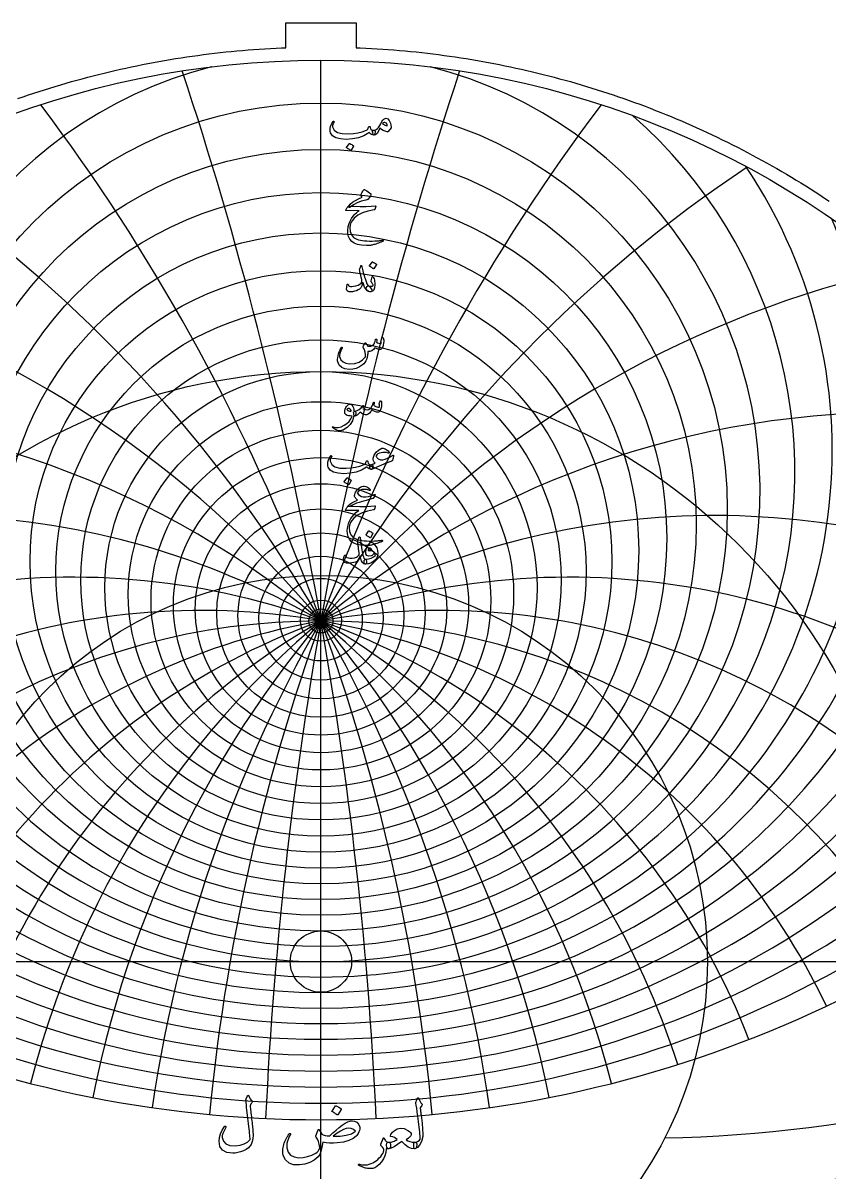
# Model space of a CAD drawing. Header units: millimetres. Extents: x -74 to 74, y -74 to 75.
# Drawn here: x -23.9 to 40.8, y -16.9 to 75.4 of the extents above; entities that cross this region are included whole.
import ezdxf

# ---------------------------------------------------------------- set-up
doc = ezdxf.new("R2010")
doc.units = ezdxf.units.MM
for name, color, linetype in [('CUT_INNER', 6, 'Continuous'), ('CUT_OUTER', 1, 'Continuous'), ('ENGRAVE', 7, 'Continuous'), ('ENGRAVE_FINE', 8, 'Continuous'), ('TEXT', 5, 'Continuous')]:
    doc.layers.add(name, color=color, linetype=linetype)

msp = doc.modelspace()

# ---------------------------------------------------------------- linework, layer by layer
at = {"layer": 'CUT_INNER'}
msp.add_circle((0, 0), 2.465, dxfattribs=at)
at = {"layer": 'CUT_OUTER'}
msp.add_lwpolyline([(-24.3388, 69.3612), (-23.9127, 69.5092), (-23.4858, 69.6546), (-23.058, 69.7974), (-22.6293, 69.9376), (-22.1997, 70.0751), (-21.7693, 70.21), (-21.3381, 70.3423), (-20.9061, 70.4719), (-20.4733, 70.5988), (-20.0397, 70.7231), (-19.6054, 70.8448), (-19.1703, 70.9637), (-18.7345, 71.08), (-18.298, 71.1936), (-17.8609, 71.3046), (-17.423, 71.4128), (-16.9845, 71.5184), (-16.5454, 71.6213), (-16.1056, 71.7214), (-15.6652, 71.8189), (-15.2242, 71.9137), (-14.7827, 72.0057), (-14.3406, 72.0951), (-13.898, 72.1817), (-13.4548, 72.2656), (-13.0111, 72.3468), (-12.567, 72.4253), (-12.1224, 72.501), (-11.6773, 72.5741), (-11.2317, 72.6443), (-10.7858, 72.7119), (-10.3394, 72.7767), (-9.8927, 72.8388), (-9.4456, 72.8981), (-8.9981, 72.9547), (-8.5503, 73.0085), (-8.1022, 73.0596), (-7.6537, 73.108), (-7.205, 73.1535), (-6.756, 73.1964), (-6.3067, 73.2364), (-5.8573, 73.2738), (-5.4075, 73.3083), (-4.9576, 73.3401), (-4.5075, 73.3692), (-4.0573, 73.3954), (-3.6068, 73.419), (-3.1563, 73.4397), (-2.8175, 73.4532), (-2.8175, 75.4395), (2.8175, 75.4395), (2.8175, 73.4532), (3.1563, 73.4397), (3.6068, 73.419), (4.0573, 73.3954), (4.5075, 73.3692), (4.9576, 73.3401), (5.4075, 73.3083), (5.8573, 73.2738), (6.3067, 73.2364), (6.756, 73.1964), (7.205, 73.1535), (7.6537, 73.108), (8.1022, 73.0596), (8.5503, 73.0085), (8.9981, 72.9547), (9.4456, 72.8981), (9.8927, 72.8388), (10.3394, 72.7767), (10.7858, 72.7119), (11.2317, 72.6443), (11.6773, 72.5741), (12.1224, 72.501), (12.567, 72.4253), (13.0111, 72.3468), (13.4548, 72.2656), (13.898, 72.1817), (14.3406, 72.0951), (14.7827, 72.0057), (15.2242, 71.9137), (15.6652, 71.8189), (16.1056, 71.7214), (16.5454, 71.6213), (16.9845, 71.5184), (17.423, 71.4128), (17.8609, 71.3046), (18.298, 71.1936), (18.7345, 71.08), (19.1703, 70.9637), (19.6054, 70.8448), (20.0397, 70.7231), (20.4733, 70.5988), (20.9061, 70.4719), (21.3381, 70.3423), (21.7693, 70.21), (22.1997, 70.0751), (22.6293, 69.9376), (23.058, 69.7974), (23.4858, 69.6546), (23.9127, 69.5092), (24.3388, 69.3612), (24.7639, 69.2106), (25.1881, 69.0573), (25.6114, 68.9014), (26.0337, 68.743), (26.455, 68.582), (26.8753, 68.4184), (27.2946, 68.2522), (27.7129, 68.0834), (28.1301, 67.9121), (28.5463, 67.7382), (28.9614, 67.5618), (29.3754, 67.3828), (29.7883, 67.2013), (30.2001, 67.0172), (30.6107, 66.8307), (31.0202, 66.6416), (31.4285, 66.45), (31.8356, 66.2559), (32.2416, 66.0593), (32.6463, 65.8602), (33.0498, 65.6587), (33.4521, 65.4547), (33.853, 65.2482), (34.2528, 65.0392), (34.6512, 64.8278), (35.0483, 64.614), (35.4441, 64.3977), (35.8386, 64.179), (36.2317, 63.9579), (36.6235, 63.7344), (37.0138, 63.5085), (37.4028, 63.2802), (37.7904, 63.0495), (38.1766, 62.8164), (38.5613, 62.581), (38.9445, 62.3432), (39.3263, 62.1031), (39.7067, 61.8606), (40.0855, 61.6158), (40.4628, 61.3687), (40.8386, 61.1193)], dxfattribs=at)
at = {"layer": 'ENGRAVE'}
for points in [[(0, -72.45), (0, 72.45)], [(-72.45, 0), (72.45, 0)]]:
    msp.add_lwpolyline(points, dxfattribs=at)
for centre, radius in [((0, 0), 72.45), ((0, 34.0245), 27.7809), ((0, 0), 47.425), ((0, 30.0662), 17.3588), ((0, 28.0173), 8.3732), ((0, 0), 31.0439), ((0, 27.3808), 0.966)]:
    msp.add_circle(centre, radius, dxfattribs=at)
for centre, radius, start, end in [((0, 41.0713), 41.0713, 146.229962, 33.770038), ((0, 54.1252), 60.3689, 191.697587, 348.302413), ((0, -27.3808), 54.7617, 30, 150), ((0, -27.3808), 54.7617, 30, 150), ((0, 82.1425), 94.85, 222.338487, 317.661513), ((25.4275, 94.8969), 109.0922, 271.151349, 295.481604)]:
    msp.add_arc(centre, radius, start, end, dxfattribs=at)
at = {"layer": 'ENGRAVE_FINE'}
for centre, radius in [((0, 36.3681), 32.6357), ((0, 35.1297), 30.1452), ((0, 33.0382), 25.5268), ((0, 32.1586), 23.3689), ((0, 31.3756), 21.2952), ((0, 30.6806), 19.2949), ((0, 29.5263), 15.4784), ((0, 29.0555), 13.6462), ((0, 28.6494), 11.8554), ((0, 28.3044), 10.0996), ((0, 27.7856), 6.6707), ((0, 27.6074), 4.9869), ((0, 27.4812), 3.317), ((0, 27.4059), 1.6562)]:
    msp.add_circle(centre, radius, dxfattribs=at)
for centre, radius, start, end in [((0, 37.7568), 35.2713, 104.436571, 75.563429), ((-310.5689, -27.3808), 315.3599, 2.685823, 18.290137), ((-310.5689, -27.3808), 315.3599, 2.685823, 18.290137), ((310.5689, -27.3808), 315.3599, 161.709863, 177.314177), ((310.5689, -27.3808), 315.3599, 161.709863, 177.314177), ((-150.4565, -27.3808), 160.1124, 5.410047, 36.950622), ((-150.4565, -27.3808), 160.1124, 5.410047, 36.950622), ((150.4565, -27.3808), 160.1124, 143.049378, 174.589953), ((150.4565, -27.3808), 160.1124, 143.049378, 174.589953), ((0, 39.3162), 38.0744, 131.172626, 48.827374), ((-94.85, -27.3808), 109.5234, 8.213211, 56.402398), ((-94.85, -27.3808), 109.5234, 8.213211, 56.402398), ((94.85, -27.3808), 109.5234, 123.597602, 171.786789), ((94.85, -27.3808), 109.5234, 123.597602, 171.786789), ((0, 43.0521), 44.2939, 157.921197, 22.078803), ((-65.2624, -27.3808), 85.194, 11.140372, 77.171494), ((-65.2624, -27.3808), 85.194, 11.140372, 77.171494), ((65.2624, -27.3808), 85.194, 102.828506, 168.859628), ((65.2624, -27.3808), 85.194, 102.828506, 168.859628), ((0, 45.2957), 47.7811, 167.806282, 12.193718), ((0, 47.8481), 51.5805, 176.527025, 3.472975), ((0, 50.7669), 55.7514, 184.422486, 355.577514), ((-45.9505, -27.3808), 71.4863, 14.244026, 99.935714), ((-45.9505, -27.3808), 71.4863, 14.244026, 99.935714), ((45.9505, -27.3808), 71.4863, 80.064286, 165.755974), ((45.9505, -27.3808), 71.4863, 80.064286, 165.755974), ((0, 58.0175), 65.5289, 198.487195, 341.512805), ((-31.6167, -27.3808), 63.2333, 17.587954, 125.482575), ((-31.6167, -27.3808), 63.2333, 17.587954, 125.482575), ((31.6167, -27.3808), 63.2333, 54.517425, 162.412046), ((31.6167, -27.3808), 63.2333, 54.517425, 162.412046), ((0, 62.5672), 71.3569, 204.885451, 335.114549), ((-19.9316, -27.3808), 58.2762, 21.252599, 138.119191), ((-19.9316, -27.3808), 58.2762, 21.252599, 138.119191), ((19.9316, -27.3808), 58.2762, 41.880809, 158.747401), ((19.9316, -27.3808), 58.2762, 41.880809, 158.747401), ((0, 67.9393), 78.0198, 210.960954, 329.039046), ((-9.656, -27.3808), 55.6065, 25.342886, 144.580376), ((-9.656, -27.3808), 55.6065, 25.342886, 144.580376), ((9.656, -27.3808), 55.6065, 35.419624, 154.657114), ((9.656, -27.3808), 55.6065, 35.419624, 154.657114), ((0, 74.3592), 85.7449, 216.765345, 323.234655), ((0, 215.0519), 236.1669, 252.309853, 287.690147)]:
    msp.add_arc(centre, radius, start, end, dxfattribs=at)
at = {"layer": 'TEXT'}
for points in [[(0.9769, 67.5144), (0.9922, 67.531), (1.008, 67.5379), (1.0243, 67.5353), (1.0412, 67.5229), (1.054, 67.5069), (1.0583, 67.4887), (1.054, 67.4683), (1.0412, 67.4458), (0.9758, 67.3446), (0.9341, 67.2509), (0.9158, 67.1646), (0.9212, 67.0859), (1.0554, 66.8272), (1.3165, 66.6467), (1.7045, 66.5444), (2.2195, 66.5203), (2.6016, 66.5484), (2.9682, 66.6071), (3.3193, 66.6963), (3.6548, 66.816), (3.714, 66.8511), (3.763, 66.9049), (3.8018, 66.9775), (3.8305, 67.0688), (3.8401, 67.0947), (3.8562, 67.1127), (3.8787, 67.1226), (3.9076, 67.1245), (3.9282, 67.1156), (3.943, 67.0977), (3.9518, 67.0706), (3.9548, 67.0345), (3.9748, 66.945), (4.0308, 66.8781), (4.1227, 66.8336), (4.2504, 66.8117), (4.2965, 66.8015), (4.3275, 66.7753), (4.3436, 66.733), (4.3447, 66.6746), (4.3291, 66.5659), (4.3082, 66.4882), (4.282, 66.4416), (4.2504, 66.4261), (4.1564, 66.4384), (4.0672, 66.4753), (3.9829, 66.5369), (3.9033, 66.6232), (3.8966, 66.6266), (3.8851, 66.6242), (3.8688, 66.6159), (3.8476, 66.6017), (3.4481, 66.3768), (3.0121, 66.2161), (2.5397, 66.1197), (2.0309, 66.0876), (1.5607, 66.1197), (1.1954, 66.2161), (0.9351, 66.3768), (0.7798, 66.6017), (0.7445, 66.7273), (0.7327, 66.8556), (0.7445, 66.9866), (0.7798, 67.1202), (0.8275, 67.2444), (0.8762, 67.3516), (0.926, 67.4415), (0.9769, 67.5144)], [(5.2444, 67.7886), (5.3786, 67.7409), (5.4897, 67.6065), (5.5778, 67.3853), (5.6429, 67.0773), (5.6453, 67.0551), (5.644, 67.0356), (5.6389, 67.0187), (5.6301, 67.0045), (5.3944, 66.7089), (5.3781, 66.6909), (5.3591, 66.6799), (5.3374, 66.6759), (5.313, 66.6789), (5.1529, 66.7335), (5.0024, 66.8031), (4.8615, 66.8877), (4.7303, 66.9874), (4.6245, 66.7418), (4.5086, 66.5664), (4.3824, 66.4611), (4.2461, 66.4261), (4.2309, 66.4317), (4.2151, 66.4486), (4.1987, 66.4767), (4.1818, 66.516), (4.1559, 66.6135), (4.1465, 66.6917), (4.1537, 66.7506), (4.1776, 66.7903), (4.1915, 66.7996), (4.2076, 66.8063), (4.2258, 66.8103), (4.2461, 66.8117), (4.3436, 66.8283), (4.4389, 66.8738), (4.5321, 66.9483), (4.6232, 67.0516), (4.6631, 67.1116), (4.7228, 67.2102), (4.8023, 67.3473), (4.9017, 67.5229), (4.9793, 67.6392), (5.0623, 67.7222), (5.1507, 67.772), (5.2444, 67.7886)], [(4.9359, 67.3687), (5.0163, 67.3017), (5.1073, 67.2466), (5.2091, 67.2032), (5.3216, 67.1716), (5.3154, 67.256), (5.2926, 67.3248), (5.2533, 67.3781), (5.1973, 67.4158), (5.1328, 67.4354), (5.0677, 67.434), (5.0021, 67.4118), (4.9359, 67.3687)], [(2.2752, 65.7362), (2.2805, 65.7416), (2.288, 65.7448), (2.2977, 65.7459), (2.3094, 65.7448), (2.3927, 65.7111), (2.4712, 65.6698), (2.5448, 65.6211), (2.6137, 65.5648), (2.6203, 65.5563), (2.6233, 65.5477), (2.6225, 65.5391), (2.6179, 65.5306), (2.4166, 65.2049), (2.4091, 65.1972), (2.3994, 65.1953), (2.3876, 65.1993), (2.3737, 65.2092), (2.3617, 65.2178), (2.3426, 65.2306), (2.3167, 65.2478), (2.2837, 65.2692), (2.2433, 65.2949), (2.1948, 65.3249), (2.1383, 65.3592), (2.0738, 65.3977), (2.0652, 65.4042), (2.0609, 65.4106), (2.0609, 65.417), (2.0652, 65.4235)], [(3.6163, 61.2115), (3.2419, 61.1138), (2.9114, 60.9876), (2.6249, 60.8331), (2.3823, 60.6502), (2.3451, 60.6221), (2.3105, 60.6063), (2.2786, 60.6028), (2.2495, 60.6116), (2.2154, 60.6521), (2.2205, 60.7091), (2.2647, 60.7828), (2.348, 60.873), (2.5448, 61.0364), (2.7711, 61.1837), (3.0269, 61.3149), (3.3121, 61.43), (3.2306, 61.55), (3.2154, 61.58), (3.2082, 61.61), (3.209, 61.64), (3.2178, 61.67), (3.2754, 61.7843), (3.3281, 61.8788), (3.3761, 61.9536), (3.4192, 62.0085), (3.4468, 62.0344), (3.4738, 62.0481), (3.5003, 62.0494), (3.5263, 62.0384), (3.6771, 61.9533), (3.8037, 61.8735), (3.9063, 61.799), (3.9848, 61.7299), (4, 61.7077), (4.0072, 61.6796), (4.0064, 61.6456), (3.9976, 61.6057), (3.97, 61.5433), (3.9258, 61.4675), (3.865, 61.3783), (3.7877, 61.2758), (3.7673, 61.2605), (3.732, 61.2447), (3.6816, 61.2284), (3.6163, 61.2115)], [(2.6051, 60.7145), (3.1549, 60.6952), (3.6302, 60.6931), (4.0311, 60.7081), (4.3575, 60.7402), (4.3676, 60.7414), (4.3763, 60.7407), (4.3836, 60.7382), (4.3897, 60.7338), (4.3941, 60.7277), (4.3966, 60.7204), (4.3973, 60.7117), (4.3961, 60.7016), (4.3876, 60.6625), (4.3795, 60.6266), (4.3716, 60.594), (4.3639, 60.5645), (4.3566, 60.5383), (4.3495, 60.5152), (4.3427, 60.4954), (4.3361, 60.4788), (4.3222, 60.4523), (4.3061, 60.4328), (4.2879, 60.4202), (4.2675, 60.4146), (3.7727, 60.3248), (3.342, 60.1843), (2.9757, 59.9928), (2.6736, 59.7504), (2.521, 59.5761), (2.4101, 59.3916), (2.341, 59.1969), (2.3137, 58.992), (2.34, 58.6704), (2.4444, 58.4083), (2.627, 58.2055), (2.8879, 58.0623), (3.0231, 58.0189), (3.1717, 57.983), (3.3337, 57.9546), (3.5092, 57.9337), (3.6977, 57.9201), (3.8991, 57.9134), (4.1133, 57.9136), (4.3404, 57.9209), (4.4211, 57.9254), (4.5005, 57.9305), (4.5786, 57.9361), (4.6553, 57.9423), (4.7301, 57.949), (4.8026, 57.9562), (4.8726, 57.964), (4.9402, 57.9723), (4.9609, 57.9734), (4.9756, 57.968), (4.9844, 57.9562), (4.9874, 57.938), (4.9858, 57.9169), (4.9809, 57.9005), (4.9729, 57.889), (4.9617, 57.8823), (4.8406, 57.8312), (4.726, 57.7848), (4.6178, 57.7433), (4.516, 57.7066), (4.421, 57.6745), (4.3329, 57.6467), (4.2517, 57.6231), (4.1776, 57.6038), (4.1078, 57.5896), (4.0399, 57.577), (3.9739, 57.566), (3.9098, 57.5567), (3.8472, 57.5494), (3.786, 57.5449), (3.7262, 57.543), (3.6677, 57.5438), (3.2681, 57.5749), (2.935, 57.6424), (2.6683, 57.7463), (2.468, 57.8866), (2.321, 58.062), (2.2184, 58.2669), (2.1603, 58.5012), (2.1466, 58.765), (2.1887, 59.0922), (2.2891, 59.4098), (2.4479, 59.7178), (2.6651, 60.0161), (2.75, 60.1063), (2.8461, 60.1928), (2.9535, 60.2756), (3.0721, 60.3546), (2.0352, 60.3631), (2.0103, 60.3738), (1.9999, 60.3931), (2.0039, 60.421), (2.0224, 60.4574), (2.0572, 60.5104), (2.0888, 60.5581), (2.1172, 60.6004), (2.1423, 60.6374), (2.1643, 60.6687), (2.183, 60.6941), (2.1986, 60.7137), (2.2109, 60.7273), (2.2387, 60.7297), (2.3137, 60.7284), (2.4358, 60.7233), (2.6051, 60.7145)], [(3.2842, 55.8529), (3.3088, 55.7405), (3.3356, 55.6263), (3.3645, 55.5102), (3.3956, 55.3923), (3.4288, 55.2719), (3.4642, 55.1486), (3.5017, 55.0223), (3.5413, 54.8931), (3.6214, 54.6607), (3.6945, 54.4861), (3.7606, 54.3693), (3.8198, 54.3104), (3.8715, 54.2753), (3.9237, 54.2258), (3.9764, 54.1618), (4.0297, 54.0833), (4.0801, 53.9861), (4.094, 53.913), (4.0715, 53.864), (4.0126, 53.8391), (3.8222, 53.8584), (3.6538, 53.9848), (3.5073, 54.2183), (3.3828, 54.5589), (3.3801, 54.5645), (3.3763, 54.5686), (3.3715, 54.571), (3.3656, 54.5718), (3.3613, 54.571), (3.357, 54.5686), (3.3528, 54.5645), (3.3485, 54.5589), (3.3364, 54.5038), (3.3217, 54.4454), (3.3043, 54.3838), (3.2842, 54.319), (3.2622, 54.2576), (3.2392, 54.2065), (3.2151, 54.1655), (3.1899, 54.1347), (3.0994, 54.0557), (2.9864, 53.9858), (2.8509, 53.9251), (2.6929, 53.8734), (2.5322, 53.8351), (2.393, 53.8187), (2.2752, 53.8244), (2.1788, 53.8519), (2.0963, 53.921), (2.0588, 54.0426), (2.0663, 54.2167), (2.1188, 54.4432), (2.1239, 54.4507), (2.1306, 54.4561), (2.1389, 54.4593), (2.1488, 54.4604), (2.1605, 54.459), (2.1702, 54.455), (2.1777, 54.4483), (2.183, 54.4389), (2.2034, 54.3915), (2.2259, 54.3522), (2.2505, 54.3208), (2.2773, 54.2976), (2.3609, 54.2665), (2.4744, 54.259), (2.6179, 54.2751), (2.7915, 54.3147), (2.9765, 54.3741), (3.1203, 54.4411), (3.2229, 54.5155), (3.2842, 54.5975), (3.2944, 54.6805), (3.2778, 54.8224), (3.2344, 55.0233), (3.1642, 55.283), (3.1305, 55.4199), (3.1107, 55.5305), (3.1048, 55.6148), (3.1128, 55.6729), (3.1942, 55.9043), (3.2031, 55.9287), (3.2124, 55.9461), (3.2223, 55.9565), (3.2328, 55.96), (3.2456, 55.9533), (3.2585, 55.9332), (3.2714, 55.8998), (3.2842, 55.8529)], [(4.1111, 56.2214), (4.1165, 56.2267), (4.124, 56.2299), (4.1336, 56.231), (4.1454, 56.2299), (4.2287, 56.1962), (4.3072, 56.155), (4.3808, 56.1062), (4.4496, 56.05), (4.4563, 56.0414), (4.4593, 56.0328), (4.4585, 56.0243), (4.4539, 56.0157), (4.2525, 55.6901), (4.245, 55.6823), (4.2354, 55.6804), (4.2236, 55.6844), (4.2097, 55.6944), (4.1976, 55.7029), (4.1786, 55.7158), (4.1527, 55.7329), (4.1197, 55.7543), (4.0793, 55.78), (4.0308, 55.81), (3.9743, 55.8443), (3.9098, 55.8829), (3.9012, 55.8893), (3.8969, 55.8957), (3.8969, 55.9022), (3.9012, 55.9086)], [(4.1497, 54.4689), (4.1245, 54.511), (4.1004, 54.5471), (4.0774, 54.5774), (4.0554, 54.6018), (4.0396, 54.6227), (4.0308, 54.6468), (4.0289, 54.6741), (4.034, 54.7046), (4.124, 55.0302), (4.1366, 55.0586), (4.1529, 55.0667), (4.173, 55.0543), (4.1968, 55.0217), (4.2327, 54.9523), (4.2633, 54.8685), (4.2884, 54.7702), (4.3082, 54.6575), (4.3198, 54.5493), (4.3243, 54.4432), (4.3219, 54.3393), (4.3125, 54.2376), (4.2973, 54.1489), (4.2772, 54.0715), (4.2523, 54.0054), (4.2225, 53.9505), (4.1859, 53.9098), (4.1358, 53.8777), (4.0723, 53.8541), (3.9955, 53.8391), (3.9167, 53.8361), (3.8434, 53.8487), (3.7753, 53.8768), (3.7127, 53.9205), (3.6642, 53.9759), (3.6388, 54.0394), (3.6364, 54.1109), (3.657, 54.1904), (3.6899, 54.2555), (3.7287, 54.2965), (3.7735, 54.3134), (3.8241, 54.3061), (3.9408, 54.278), (4.0426, 54.2751), (4.1294, 54.2973), (4.2011, 54.3447), (4.2027, 54.3573), (4.1947, 54.3822), (4.177, 54.4194), (4.1497, 54.4689)], [(4.8888, 50.1315), (4.8963, 50.1502), (4.906, 50.1636), (4.9177, 50.1717), (4.9317, 50.1743), (4.9496, 50.1722), (4.9649, 50.1658), (4.9775, 50.1551), (4.9874, 50.1401), (5.0117, 50.0865), (5.0291, 50.0201), (5.0396, 49.9408), (5.0431, 49.8487), (5.0337, 49.6982), (5.0056, 49.5552), (4.9587, 49.4197), (4.8931, 49.2917), (4.8706, 49.2609), (4.846, 49.2371), (4.8192, 49.2202), (4.7903, 49.2103), (4.6856, 49.2036), (4.5728, 49.2221), (4.452, 49.2657), (4.3232, 49.3345), (4.2148, 49.1859), (4.0865, 49.0871), (3.9384, 49.0381), (3.7705, 49.0389), (3.765, 48.9485), (3.7571, 48.8616), (3.7468, 48.7782), (3.7341, 48.6983), (3.719, 48.6213), (3.7014, 48.5467), (3.6815, 48.4745), (3.6591, 48.4048), (3.6072, 48.2789), (3.537, 48.1627), (3.4486, 48.0561), (3.342, 47.9592), (3.0927, 47.7931), (2.829, 47.6764), (2.5507, 47.6089), (2.258, 47.5907), (1.9284, 47.6354), (1.6678, 47.7524), (1.4763, 47.9418), (1.354, 48.2034), (1.3374, 48.2976), (1.3347, 48.4091), (1.3459, 48.5376), (1.3711, 48.6833), (1.4115, 48.8429), (1.4686, 49.0089), (1.5422, 49.1814), (1.6325, 49.3602), (1.6397, 49.3715), (1.6485, 49.3795), (1.659, 49.3843), (1.671, 49.386), (1.6831, 49.3849), (1.6935, 49.3817), (1.7024, 49.3763), (1.7096, 49.3688), (1.7144, 49.3578), (1.716, 49.3463), (1.7144, 49.3343), (1.7096, 49.3217), (1.595, 49.0836), (1.5211, 48.8879), (1.4879, 48.7344), (1.4954, 48.6233), (1.6035, 48.3783), (1.7739, 48.2002), (2.0063, 48.089), (2.3009, 48.0449), (2.7127, 48.0711), (3.0614, 48.1755), (3.3469, 48.3582), (3.5691, 48.619), (3.5683, 48.7909), (3.5402, 48.9725), (3.4848, 49.1637), (3.402, 49.3645), (3.3916, 49.3849), (3.386, 49.4031), (3.3852, 49.4192), (3.3892, 49.4331), (3.4122, 49.4809), (3.4342, 49.5257), (3.4551, 49.5677), (3.4749, 49.6066), (3.4936, 49.6421), (3.5113, 49.6736), (3.5279, 49.701), (3.5434, 49.7244), (3.5523, 49.7344), (3.5616, 49.7384), (3.5715, 49.7365), (3.582, 49.7287), (3.5873, 49.7228), (3.5948, 49.7137), (3.6045, 49.7014), (3.6163, 49.6859), (3.6297, 49.6671), (3.6441, 49.6452), (3.6597, 49.62), (3.6763, 49.5916), (3.71, 49.537), (3.7384, 49.4974), (3.7614, 49.4727), (3.7791, 49.4631), (3.8905, 49.4537), (4.0019, 49.4727), (4.1133, 49.5201), (4.2247, 49.5959), (4.2651, 49.6463), (4.305, 49.7287), (4.3444, 49.8433), (4.3832, 49.9901), (4.387, 50.004), (4.3939, 50.0158), (4.4041, 50.0254), (4.4175, 50.0329), (4.4301, 50.0378), (4.4421, 50.0394), (4.4537, 50.0378), (4.4646, 50.0329), (4.481, 50.0062), (4.4871, 49.9558), (4.4831, 49.8819), (4.4689, 49.7844), (4.5554, 49.7314), (4.6478, 49.6966), (4.7461, 49.68), (4.8503, 49.6816), (4.8489, 49.7129), (4.8449, 49.7384), (4.8382, 49.7579), (4.8288, 49.7716), (4.8181, 49.7844), (4.8117, 49.7973), (4.8096, 49.8101), (4.8117, 49.823)], [(2.6244, 43.8057), (2.5239, 43.453), (2.3555, 43.1576), (2.119, 42.9196), (1.8146, 42.7388), (1.772, 42.7205), (1.7299, 42.704), (1.6884, 42.6894), (1.6475, 42.6767), (1.6073, 42.6661), (1.5682, 42.6579), (1.5302, 42.6522), (1.4932, 42.6488), (1.4011, 42.6619), (1.279, 42.7099), (1.1269, 42.7926), (0.9448, 42.9102), (0.9252, 42.9271), (0.9137, 42.9434), (0.9102, 42.9592), (0.9148, 42.9745), (0.925, 42.9862), (0.9383, 42.9916), (0.9549, 42.9905), (0.9748, 42.983), (1.1641, 42.9217), (1.3765, 42.922), (1.6118, 42.9838), (1.8703, 43.1073), (2.0813, 43.2505), (2.2559, 43.419), (2.3941, 43.6126), (2.4958, 43.8314), (2.495, 43.8392), (2.4926, 43.8453), (2.4886, 43.8499), (2.483, 43.8528), (2.3354, 43.8614), (2.2098, 43.8785), (2.1062, 43.9042), (2.0245, 43.9385), (1.9613, 43.9915), (1.9217, 44.0649), (1.9056, 44.1586), (1.9131, 44.2727), (1.9155, 44.2878), (1.9185, 44.3032), (1.9219, 44.3189), (1.926, 44.3348), (1.9305, 44.3513), (1.9356, 44.3686), (1.9412, 44.3867), (1.9474, 44.4055), (1.9977, 44.5279), (2.0588, 44.6294), (2.1306, 44.71), (2.213, 44.7697), (2.2974, 44.8024), (2.3748, 44.8019), (2.4452, 44.7681), (2.5087, 44.7012), (2.5641, 44.608), (2.6062, 44.4998), (2.6348, 44.3766), (2.6501, 44.2384), (2.6585, 44.2386), (2.6667, 44.239), (2.6746, 44.2396), (2.6822, 44.2406), (2.6898, 44.2415), (2.6977, 44.2422), (2.7059, 44.2426), (2.7143, 44.2427), (2.7433, 44.2366), (2.7658, 44.2181), (2.7818, 44.1873), (2.7915, 44.1442), (2.7955, 44.0968), (2.7947, 44.0488), (2.7891, 44.0004), (2.7786, 43.9514), (2.765, 43.9082), (2.7497, 43.8775), (2.7328, 43.859), (2.7143, 43.8528), (2.6329, 43.8528), (2.6324, 43.845), (2.6308, 43.8346), (2.6281, 43.8215), (2.6244, 43.8057)], [(2.4187, 44.2856), (2.3737, 44.364), (2.3244, 44.4195), (2.2709, 44.4519), (2.213, 44.4612), (2.1785, 44.4521), (2.1477, 44.4377), (2.1206, 44.4179), (2.0973, 44.3927), (2.0899, 44.3793), (2.0888, 44.3648), (2.0941, 44.3493), (2.1059, 44.3327), (2.1501, 44.2939), (2.2141, 44.2674), (2.2979, 44.2532), (2.4016, 44.2513), (2.4123, 44.2534), (2.4187, 44.2599), (2.4208, 44.2706), (2.4187, 44.2856)], [(4.7881, 45.0739), (4.7975, 45.0804), (4.8085, 45.0782), (4.8211, 45.0675), (4.8353, 45.0482), (4.8505, 45.0156), (4.862, 44.969), (4.8698, 44.9085), (4.8738, 44.834), (4.8752, 44.7494), (4.8706, 44.6669), (4.8602, 44.5866), (4.8438, 44.5084), (4.7962, 44.3563), (4.7431, 44.247), (4.6848, 44.1806), (4.621, 44.157), (4.4703, 44.1659), (4.3307, 44.2052), (4.2025, 44.2751), (4.0854, 44.3755), (4.0051, 44.2173), (3.9098, 44.0938), (3.7994, 44.0052), (3.6741, 43.9514), (3.5426, 43.9396), (3.4095, 43.9728), (3.2748, 44.051), (3.1385, 44.1742), (3.0282, 44.0336), (2.92, 43.9332), (2.814, 43.8729), (2.7101, 43.8528), (2.6892, 43.8646), (2.6694, 43.8999), (2.6506, 43.9589), (2.6329, 44.0413), (2.6265, 44.1227), (2.6372, 44.1827), (2.6651, 44.2213), (2.7101, 44.2384), (2.9077, 44.2832), (3.0807, 44.3702), (3.229, 44.4995), (3.3528, 44.6712), (3.3595, 44.6806), (3.3667, 44.6873), (3.3745, 44.6913), (3.3828, 44.6926), (3.3929, 44.6915), (3.402, 44.6883), (3.4101, 44.683), (3.417, 44.6755), (3.421, 44.6524), (3.4117, 44.6133), (3.3889, 44.5582), (3.3528, 44.4869), (3.4002, 44.432), (3.4738, 44.3916), (3.5737, 44.3656), (3.6998, 44.3541), (3.857, 44.3871), (3.9944, 44.4944), (4.112, 44.6763), (4.2097, 44.9326), (4.2145, 44.9457), (4.2204, 44.955), (4.2274, 44.9607), (4.2354, 44.9625), (4.2475, 44.9615), (4.2579, 44.9583), (4.2667, 44.9529), (4.274, 44.9454), (4.2793, 44.9347), (4.2825, 44.924), (4.2836, 44.9133), (4.2825, 44.9026), (4.2397, 44.7226), (4.2898, 44.6782), (4.35, 44.6391), (4.4204, 44.6053), (4.5011, 44.5769), (4.5795, 44.5584), (4.6392, 44.5544), (4.6802, 44.5649), (4.7024, 44.5898), (4.7097, 44.6278), (4.7056, 44.6819), (4.6904, 44.7521), (4.6639, 44.8383), (4.6684, 44.8627), (4.6907, 44.9101), (4.7306, 44.9805), (4.7881, 45.0739)], [(0.7884, 40.6435), (0.8036, 40.6601), (0.8194, 40.667), (0.8358, 40.6644), (0.8527, 40.652), (0.8655, 40.636), (0.8698, 40.6178), (0.8655, 40.5974), (0.8527, 40.5749), (0.7873, 40.4737), (0.7455, 40.38), (0.7273, 40.2937), (0.7327, 40.215), (0.8668, 39.9563), (1.1279, 39.7758), (1.516, 39.6735), (2.0309, 39.6494), (2.4131, 39.6775), (2.7797, 39.7362), (3.1308, 39.8254), (3.4663, 39.9451), (3.5255, 39.9801), (3.5745, 40.034), (3.6133, 40.1065), (3.642, 40.1979), (3.6516, 40.2238), (3.6677, 40.2418), (3.6902, 40.2517), (3.7191, 40.2536), (3.7397, 40.2447), (3.7544, 40.2268), (3.7633, 40.1997), (3.7662, 40.1636), (3.7863, 40.0741), (3.8423, 40.0072), (3.9341, 39.9627), (4.0619, 39.9408), (4.1079, 39.9306), (4.139, 39.9044), (4.1551, 39.862), (4.1561, 39.8037), (4.1406, 39.6949), (4.1197, 39.6173), (4.0935, 39.5707), (4.0619, 39.5552), (3.9679, 39.5675), (3.8787, 39.6044), (3.7943, 39.666), (3.7148, 39.7523), (3.7081, 39.7557), (3.6966, 39.7533), (3.6803, 39.745), (3.6591, 39.7308), (3.2596, 39.5059), (2.8236, 39.3452), (2.3512, 39.2488), (1.8424, 39.2167), (1.3722, 39.2488), (1.0069, 39.3452), (0.7466, 39.5059), (0.5913, 39.7308), (0.5559, 39.8564), (0.5442, 39.9847), (0.5559, 40.1156), (0.5913, 40.2493), (0.639, 40.3735), (0.6877, 40.4807), (0.7375, 40.5706), (0.7884, 40.6435)], [(5.8314, 40.6306), (5.7458, 40.2878), (5.7361, 40.2712), (5.72, 40.2557), (5.6975, 40.2412), (5.6686, 40.2279), (5.6045, 40.2052), (5.5363, 40.1802), (5.4642, 40.1527), (5.388, 40.1229), (5.3078, 40.0909), (5.2236, 40.057), (5.1353, 40.0213), (5.0431, 39.9836), (4.0576, 39.5552), (4.0126, 39.5651), (3.9762, 39.5948), (3.9483, 39.6443), (3.929, 39.7137), (3.9258, 39.7873), (3.9462, 39.8497), (3.9901, 39.9009), (4.0576, 39.9408), (4.066, 39.9447), (4.0828, 39.952), (4.1078, 39.9629), (4.1411, 39.9772), (4.1825, 39.9947), (4.2317, 40.0152), (4.2886, 40.0387), (4.3532, 40.065), (4.2699, 40.1505), (4.2172, 40.2439), (4.195, 40.3454), (4.2033, 40.4549), (4.2857, 40.7155), (4.4261, 40.9359), (4.6242, 41.1161), (4.8802, 41.2562), (4.9362, 41.2693), (5.0013, 41.2658), (5.0755, 41.2457), (5.1588, 41.209), (5.2452, 41.159), (5.3248, 41.103), (5.3974, 41.0411), (5.463, 40.9734), (5.4814, 40.9485), (5.4897, 40.9252), (5.4879, 40.9035), (5.4758, 40.8834), (5.4576, 40.8679), (5.4373, 40.8598), (5.4148, 40.8593), (5.3901, 40.8663), (5.2619, 40.9067), (5.1255, 40.9252), (4.9812, 40.9217), (4.8288, 40.8963), (4.6909, 40.855), (4.5814, 40.7999), (4.5003, 40.7308), (4.4475, 40.6478), (4.4421, 40.6108), (4.4561, 40.5685), (4.4893, 40.5208), (4.5418, 40.4678), (4.6017, 40.4196), (4.6617, 40.3821), (4.7217, 40.3553), (4.7817, 40.3393), (4.9614, 40.3347), (5.1534, 40.3725), (5.3577, 40.4525), (5.5744, 40.5749), (5.5977, 40.5896), (5.6204, 40.6038), (5.6427, 40.6175), (5.6643, 40.6306), (5.6852, 40.6429), (5.705, 40.6542), (5.7238, 40.6644), (5.7415, 40.6735), (5.7905, 40.6965), (5.8218, 40.697), (5.8355, 40.6751), (5.8314, 40.6306)], [(2.0866, 38.8653), (2.092, 38.8707), (2.0995, 38.8739), (2.1091, 38.875), (2.1209, 38.8739), (2.2042, 38.8402), (2.2827, 38.7989), (2.3563, 38.7502), (2.4251, 38.6939), (2.4318, 38.6854), (2.4348, 38.6768), (2.434, 38.6682), (2.4294, 38.6597), (2.228, 38.334), (2.2205, 38.3263), (2.2109, 38.3244), (2.1991, 38.3284), (2.1852, 38.3383), (2.1731, 38.3469), (2.1541, 38.3597), (2.1281, 38.3769), (2.0952, 38.3983), (2.0548, 38.424), (2.0063, 38.454), (1.9498, 38.4883), (1.8853, 38.5268), (1.8767, 38.5333), (1.8724, 38.5397), (1.8724, 38.5461), (1.8767, 38.5525)], [(4.3468, 37.5441), (4.3503, 37.5138), (4.3307, 37.4573), (4.2882, 37.3746), (4.2225, 37.2656), (4.2086, 37.2479), (4.1926, 37.2335), (4.1743, 37.2222), (4.154, 37.2142), (3.8798, 37.1387), (3.6355, 37.0706), (3.4213, 37.0101), (3.2371, 36.9571), (3.0828, 36.9118), (2.9586, 36.8746), (2.8643, 36.8454), (2.8, 36.8243), (2.2816, 36.5929), (2.2452, 36.5902), (2.2173, 36.595), (2.198, 36.6074), (2.1873, 36.6272), (2.1871, 36.6344), (2.1905, 36.6433), (2.1978, 36.6537), (2.2088, 36.6657), (2.3143, 36.7648), (2.4723, 36.8693), (2.6827, 36.9791), (2.9457, 37.0942), (2.8742, 37.1553), (2.814, 37.2142), (2.765, 37.271), (2.7272, 37.3256), (2.7039, 37.3853), (2.6983, 37.4573), (2.7103, 37.5417), (2.7401, 37.6384), (2.7883, 37.7391), (2.8557, 37.8397), (2.9425, 37.9404), (3.0485, 38.0411), (3.164, 38.1282), (3.2746, 38.1879), (3.3803, 38.2203), (3.4813, 38.2254), (3.6181, 38.1978), (3.7416, 38.1407), (3.8517, 38.0542), (3.9483, 37.9383), (3.9569, 37.9238), (3.9612, 37.9104), (3.9612, 37.8981), (3.9569, 37.8869), (3.9475, 37.8764), (3.9365, 37.8708), (3.924, 37.87), (3.9098, 37.874), (3.8467, 37.8941), (3.786, 37.9115), (3.7278, 37.9262), (3.672, 37.9383), (3.6188, 37.9474), (3.5686, 37.9533), (3.5213, 37.956), (3.477, 37.9554), (3.2925, 37.9337), (3.1375, 37.8815), (3.0119, 37.7988), (2.9157, 37.6855), (3.018, 37.5508), (3.1321, 37.4509), (3.258, 37.3858), (3.3956, 37.3556), (3.6005, 37.3534), (3.8209, 37.3856), (4.0568, 37.452), (4.3082, 37.5527), (4.3187, 37.5554), (4.3286, 37.5548), (4.338, 37.5511), (4.3468, 37.5441)], [(2.5687, 36.6058), (3.1184, 36.5865), (3.5938, 36.5843), (3.9947, 36.5993), (4.3211, 36.6315), (4.3311, 36.6327), (4.3398, 36.632), (4.3472, 36.6295), (4.3532, 36.625), (4.3577, 36.619), (4.3602, 36.6117), (4.3609, 36.6029), (4.3597, 36.5929), (4.3512, 36.5538), (4.3431, 36.5179), (4.3352, 36.4853), (4.3275, 36.4558), (4.3202, 36.4296), (4.3131, 36.4065), (4.3062, 36.3867), (4.2997, 36.3701), (4.2857, 36.3436), (4.2697, 36.324), (4.2515, 36.3115), (4.2311, 36.3058), (3.7362, 36.2161), (3.3056, 36.0755), (2.9393, 35.8841), (2.6372, 35.6417), (2.4846, 35.4674), (2.3737, 35.2829), (2.3046, 35.0882), (2.2773, 34.8833), (2.3035, 34.5617), (2.408, 34.2995), (2.5906, 34.0968), (2.8515, 33.9535), (2.9867, 33.9102), (3.1353, 33.8743), (3.2973, 33.8459), (3.4727, 33.825), (3.6613, 33.8113), (3.8626, 33.8047), (4.0769, 33.8049), (4.304, 33.8122), (4.3847, 33.8167), (4.4641, 33.8218), (4.5422, 33.8274), (4.6189, 33.8336), (4.6937, 33.8403), (4.7662, 33.8475), (4.8362, 33.8553), (4.9038, 33.8636), (4.9244, 33.8646), (4.9392, 33.8593), (4.948, 33.8475), (4.9509, 33.8293), (4.9493, 33.8081), (4.9445, 33.7918), (4.9365, 33.7803), (4.9252, 33.7736), (4.8042, 33.7224), (4.6896, 33.6761), (4.5814, 33.6346), (4.4796, 33.5979), (4.3846, 33.5658), (4.2965, 33.5379), (4.2153, 33.5144), (4.1411, 33.4951), (4.0714, 33.4809), (4.0035, 33.4683), (3.9375, 33.4573), (3.8733, 33.448), (3.8108, 33.4407), (3.7496, 33.4362), (3.6898, 33.4343), (3.6313, 33.4351), (3.2317, 33.4662), (2.8986, 33.5336), (2.6319, 33.6376), (2.4316, 33.7779), (2.2845, 33.9533), (2.182, 34.1581), (2.1239, 34.3925), (2.1102, 34.6562), (2.1522, 34.9835), (2.2527, 35.3011), (2.4115, 35.609), (2.6286, 35.9074), (2.7135, 35.9976), (2.8097, 36.0841), (2.9171, 36.1668), (3.0357, 36.2458), (1.9988, 36.2544), (1.9739, 36.2651), (1.9635, 36.2844), (1.9675, 36.3123), (1.9859, 36.3487), (2.0208, 36.4017), (2.0524, 36.4494), (2.0807, 36.4917), (2.1059, 36.5286), (2.1279, 36.56), (2.1466, 36.5854), (2.1622, 36.605), (2.1745, 36.6186), (2.2023, 36.621), (2.2773, 36.6197), (2.3994, 36.6146), (2.5687, 36.6058)], [(3.8305, 34.6058), (3.8359, 34.6112), (3.8434, 34.6144), (3.853, 34.6154), (3.8648, 34.6144), (3.9481, 34.5806), (4.0265, 34.5394), (4.1002, 34.4907), (4.169, 34.4344), (4.1757, 34.4259), (4.1786, 34.4173), (4.1778, 34.4087), (4.1733, 34.4001), (3.9719, 34.0745), (3.9644, 34.0667), (3.9548, 34.0649), (3.943, 34.0689), (3.929, 34.0788), (3.917, 34.0874), (3.898, 34.1002), (3.872, 34.1174), (3.8391, 34.1388), (3.7986, 34.1645), (3.7502, 34.1945), (3.6937, 34.2288), (3.6291, 34.2673), (3.6206, 34.2737), (3.6163, 34.2802), (3.6163, 34.2866), (3.6206, 34.293)], [(3.5649, 32.3349), (3.5959, 32.3199), (3.6206, 32.2964), (3.6388, 32.2642), (3.6505, 32.2235), (3.6583, 32.1732), (3.6602, 32.125), (3.6562, 32.0789), (3.6463, 32.035), (3.6315, 31.9975), (3.6131, 31.9707), (3.5908, 31.9547), (3.5649, 31.9493), (3.4366, 31.9849), (3.3303, 32.0746), (3.2459, 32.2184), (3.1835, 32.4163), (3.1755, 32.4505), (3.1685, 32.4801), (3.1626, 32.5051), (3.1578, 32.5256), (3.1541, 32.5415), (3.1514, 32.5529), (3.1498, 32.5597), (3.1492, 32.562), (3.1428, 32.5746), (3.1364, 32.5781), (3.13, 32.5725), (3.1235, 32.5577), (3.0507, 32.3933), (2.9693, 32.2642), (2.8793, 32.1705), (2.7808, 32.1121), (2.6378, 32.0671), (2.4701, 32.0393), (2.2778, 32.0286), (2.0609, 32.035), (1.9161, 32.0797), (1.8371, 32.1882), (1.8239, 32.3604), (1.8767, 32.5963), (1.8887, 32.6247), (1.9035, 32.6456), (1.9209, 32.659), (1.941, 32.6648), (1.9608, 32.663), (1.9774, 32.6531), (1.9908, 32.6351), (2.0009, 32.6091), (2.0226, 32.5537), (2.0491, 32.5117), (2.0805, 32.483), (2.1166, 32.4678), (2.3193, 32.4367), (2.5119, 32.4335), (2.6943, 32.4581), (2.8664, 32.5106), (2.9412, 32.5497), (3.0025, 32.6027), (3.0504, 32.6697), (3.085, 32.7505), (3.0828, 32.7888), (3.0721, 32.878), (3.0528, 33.0181), (3.025, 33.209), (3.0108, 33.3112), (2.9982, 33.4034), (2.9872, 33.4858), (2.9779, 33.5582), (2.9698, 33.6202), (2.9629, 33.6712), (2.957, 33.7112), (2.9521, 33.7403), (2.9481, 33.7848), (2.9489, 33.8239), (2.9546, 33.8576), (2.965, 33.886), (2.9816, 33.9212), (2.9971, 33.954), (3.0116, 33.9844), (3.025, 34.0124), (3.037, 34.038), (3.0475, 34.0611), (3.0563, 34.0819), (3.0635, 34.1002), (3.071, 34.1149), (3.0807, 34.1249), (3.0925, 34.1299), (3.1064, 34.1302), (3.1217, 34.1243), (3.1332, 34.1152), (3.1409, 34.1029), (3.145, 34.0874), (3.1711, 33.8682), (3.198, 33.6605), (3.2257, 33.4643), (3.2542, 33.2797), (3.2833, 33.1066), (3.3126, 32.945), (3.3422, 32.7949), (3.372, 32.6563), (3.4082, 32.5269), (3.4524, 32.4303), (3.5046, 32.3663), (3.5649, 32.3349)], [(4.0576, 33.7017), (4.087, 33.6975), (4.1197, 33.6846), (4.1556, 33.6632), (4.1947, 33.6332), (4.3621, 33.4548), (4.4786, 33.254), (4.5442, 33.0307), (4.5589, 32.7848), (4.5458, 32.6568), (4.5193, 32.5427), (4.4794, 32.4426), (4.4261, 32.3564), (4.2533, 32.1783), (4.0522, 32.0511), (3.8227, 31.9747), (3.5649, 31.9493), (3.5389, 31.9555), (3.5166, 31.9739), (3.4982, 32.0047), (3.4834, 32.0479), (3.478, 32.0717), (3.4743, 32.0961), (3.4726, 32.121), (3.4727, 32.1464), (3.4742, 32.1716), (3.4765, 32.1957), (3.4796, 32.2187), (3.4834, 32.2407), (3.495, 32.2787), (3.5124, 32.3071), (3.5357, 32.3258), (3.5649, 32.3349), (3.816, 32.3687), (4.034, 32.4313), (4.2188, 32.5229), (4.3704, 32.6434), (4.3631, 32.7037), (4.3543, 32.7516), (4.3439, 32.7872), (4.3318, 32.8105), (4.3173, 32.8306), (4.304, 32.8437), (4.2916, 32.8499), (4.2804, 32.8491), (4.2726, 32.8464), (4.2665, 32.8427), (4.2619, 32.8378), (4.259, 32.832), (4.2177, 32.7473), (4.1668, 32.682), (4.1063, 32.6359), (4.0362, 32.6091), (3.8324, 32.5933), (3.6923, 32.6488), (3.616, 32.7754), (3.6034, 32.9733), (3.6206, 33.0869), (3.6548, 33.2047), (3.7062, 33.3268), (3.7748, 33.4532), (3.8471, 33.562), (3.9183, 33.6396), (3.9885, 33.6862), (4.0576, 33.7017)], [(3.9162, 33.239), (3.8736, 33.2269), (3.8401, 33.1951), (3.8158, 33.1434), (3.8005, 33.0719), (3.8008, 33.0606), (3.8016, 33.0526), (3.8029, 33.0478), (3.8048, 33.0462), (3.8479, 33.0357), (3.8916, 33.0301), (3.9357, 33.0293), (3.9805, 33.0333), (4.0198, 33.0416), (4.0522, 33.0537), (4.0777, 33.0695), (4.0962, 33.089), (4.0479, 33.1579), (4.0019, 33.2058), (3.958, 33.2328), (3.9162, 33.239)], [(-5.8986, -10.782), (-5.8886, -10.7645), (-5.8757, -10.752), (-5.86, -10.7445), (-5.8414, -10.742), (-5.8229, -10.7452), (-5.8072, -10.7548), (-5.7943, -10.7709), (-5.7843, -10.7934), (-5.7311, -10.9244), (-5.6743, -11.0376), (-5.614, -11.1329), (-5.5501, -11.2104), (-5.5312, -11.2383), (-5.5258, -11.2704), (-5.534, -11.3068), (-5.5558, -11.3475), (-5.5697, -11.3672), (-5.5829, -11.3861), (-5.5954, -11.4043), (-5.6072, -11.4218), (-5.6183, -11.4382), (-5.6286, -11.4532), (-5.6383, -11.4668), (-5.6472, -11.4789), (-5.6622, -11.5011), (-5.6729, -11.5275), (-5.6793, -11.5582), (-5.6815, -11.5932), (-5.6747, -11.6919), (-5.6658, -11.7996), (-5.6547, -11.9161), (-5.6415, -12.0417), (-5.6265, -12.1761), (-5.6101, -12.3194), (-5.5922, -12.4717), (-5.5729, -12.6329), (-5.5513, -12.7938), (-5.5322, -12.945), (-5.5156, -13.0866), (-5.5015, -13.2185), (-5.4896, -13.3412), (-5.4794, -13.4549), (-5.471, -13.5597), (-5.4644, -13.6555), (-5.4569, -13.9394), (-5.4801, -14.2083), (-5.534, -14.4621), (-5.6186, -14.701), (-5.7011, -14.8413), (-5.8286, -14.9709), (-6.001, -15.0898), (-6.2185, -15.198), (-6.4542, -15.2877), (-6.6755, -15.3509), (-6.8826, -15.3876), (-7.0754, -15.398), (-7.5582, -15.3316), (-7.9038, -15.1495), (-8.1123, -14.8517), (-8.1837, -14.4382), (-8.1587, -14.1301), (-8.078, -13.8284), (-7.9416, -13.5331), (-7.7496, -13.2442), (-7.7349, -13.2274), (-7.7196, -13.2171), (-7.7035, -13.2132), (-7.6867, -13.2157), (-7.6689, -13.2224), (-7.6553, -13.2314), (-7.646, -13.2424), (-7.641, -13.2556), (-7.6374, -13.2753), (-7.6382, -13.2942), (-7.6432, -13.3124), (-7.6524, -13.3299), (-7.7835, -13.5852), (-7.8738, -13.8027), (-7.9234, -13.9823), (-7.9324, -14.124), (-7.837, -14.4293), (-7.631, -14.6425), (-7.3143, -14.7635), (-6.8869, -14.7924), (-6.5016, -14.7506), (-6.1742, -14.6539), (-5.9046, -14.5021), (-5.6929, -14.2954), (-5.6974, -14.1956), (-5.705, -14.079), (-5.7159, -13.9457), (-5.73, -13.7955), (-5.7477, -13.6282), (-5.7693, -13.4435), (-5.7948, -13.2412), (-5.8243, -13.0214), (-5.8522, -12.7947), (-5.8786, -12.5715), (-5.9036, -12.3519), (-5.9271, -12.1359), (-5.9489, -11.9235), (-5.9686, -11.7146), (-5.9861, -11.5093), (-6.0014, -11.3075), (-6.0243, -11.1133), (-6.0232, -11.0912), (-6.02, -11.0705), (-6.0146, -11.0512), (-6.0071, -11.0333)], [(7.6353, -11.2618), (7.6739, -11.1686), (7.7039, -11.0947), (7.7253, -11.0401), (7.7381, -11.0048), (7.7481, -10.9823), (7.761, -10.9662), (7.7767, -10.9566), (7.7953, -10.9533), (7.8163, -10.9569), (7.8338, -10.9676), (7.8477, -10.9855), (7.8581, -11.0105), (7.9056, -11.1329), (7.9624, -11.2433), (8.0284, -11.3415), (8.1038, -11.4275), (8.1248, -11.455), (8.1309, -11.4861), (8.122, -11.5207), (8.098, -11.5589), (7.9724, -11.736), (7.9809, -11.8153), (7.9895, -11.8931), (7.9981, -11.9695), (8.0066, -12.0445), (8.0152, -12.1181), (8.0238, -12.1902), (8.0323, -12.2609), (8.0409, -12.3302), (8.1198, -12.9714), (8.168, -13.4727), (8.1855, -13.8341), (8.1723, -14.0555), (8.0645, -14.4571), (7.9238, -14.7539), (7.7503, -14.9456), (7.5439, -15.0324), (7.5382, -15.0324), (7.5325, -15.0324), (7.5267, -15.0324), (7.521, -15.0324), (7.4871, -15.0002), (7.4653, -14.9267), (7.4557, -14.8117), (7.4582, -14.6553), (7.4636, -14.5975), (7.4796, -14.5553), (7.5064, -14.5289), (7.5439, -14.5182), (7.6889, -14.4893), (7.8095, -14.4368), (7.9059, -14.3607), (7.9781, -14.2611), (7.9732, -14.1415), (7.9645, -14.0055), (7.9518, -13.853), (7.9352, -13.6841), (7.915, -13.4995), (7.8917, -13.2999), (7.8651, -13.0853), (7.8352, -12.8557), (7.8078, -12.6301), (7.7824, -12.4273), (7.7592, -12.2473), (7.7381, -12.0902), (7.7199, -11.956), (7.7053, -11.8446), (7.6942, -11.756), (7.6867, -11.6903), (7.6296, -11.3647), (7.6278, -11.3325), (7.6282, -11.3047), (7.6307, -11.2811), (7.6353, -11.2618)], [(1.1683, -11.5989), (1.1754, -11.5918), (1.1854, -11.5875), (1.1983, -11.586), (1.214, -11.5875), (1.325, -11.6325), (1.4297, -11.6875), (1.5278, -11.7524), (1.6196, -11.8274), (1.6285, -11.8388), (1.6325, -11.8503), (1.6314, -11.8617), (1.6253, -11.8731), (1.3568, -12.3073), (1.3468, -12.3177), (1.334, -12.3202), (1.3183, -12.3148), (1.2997, -12.3016), (1.2836, -12.2902), (1.2583, -12.273), (1.2236, -12.2502), (1.1797, -12.2216), (1.1258, -12.1873), (1.0612, -12.1473), (0.9858, -12.1016), (0.8998, -12.0502), (0.8884, -12.0417), (0.8826, -12.0331), (0.8826, -12.0245), (0.8884, -12.0159)], [(2.5051, -12.7872), (2.7043, -12.8165), (2.8736, -12.91), (3.0128, -13.0678), (3.1221, -13.2899), (3.1342, -13.3749), (3.125, -13.4699), (3.0943, -13.5749), (3.0421, -13.6898), (2.9821, -13.8005), (2.9279, -13.8926), (2.8793, -13.9662), (2.8365, -14.0212), (2.5865, -14.2268), (2.248, -14.3868), (1.821, -14.5011), (1.3054, -14.5696), (0.9951, -14.5846), (0.6984, -14.5782), (0.4153, -14.5503), (0.1457, -14.5011), (0.0821, -14.9199), (0, -15.2566), (-0.1007, -15.5112), (-0.2199, -15.6836), (-0.5327, -15.9496), (-0.8884, -16.1478), (-1.2868, -16.2781), (-1.7282, -16.3406), (-2.1927, -16.3188), (-2.5637, -16.1849), (-2.8411, -15.9389), (-3.025, -15.5808), (-3.0407, -15.5253), (-3.0535, -15.4673), (-3.0635, -15.4067), (-3.0707, -15.3437), (-3.0743, -15.2785), (-3.0735, -15.2116), (-3.0685, -15.1429), (-3.0593, -15.0723), (-3.0393, -14.9476), (-3.0136, -14.8246), (-2.9821, -14.7033), (-2.945, -14.5839), (-2.9025, -14.4666), (-2.855, -14.3518), (-2.8025, -14.2395), (-2.7451, -14.1297), (-2.7195, -14.0851), (-2.6943, -14.0426), (-2.6695, -14.0022), (-2.6451, -13.964), (-2.6213, -13.928), (-2.5987, -13.8941), (-2.5771, -13.8623), (-2.5565, -13.8326), (-2.5419, -13.8159), (-2.5265, -13.8055), (-2.5105, -13.8016), (-2.4937, -13.8041), (-2.4758, -13.8109), (-2.4623, -13.8198), (-2.453, -13.8309), (-2.448, -13.8441), (-2.4466, -13.8591), (-2.448, -13.8755), (-2.4523, -13.8933), (-2.4594, -13.9126), (-2.5012, -13.9758), (-2.5408, -14.0455), (-2.5783, -14.1215), (-2.6137, -14.204), (-2.6879, -14.415), (-2.7336, -14.6139), (-2.7508, -14.8006), (-2.7393, -14.9752), (-2.6326, -15.3069), (-2.438, -15.5479), (-2.1555, -15.6983), (-1.7853, -15.7579), (-1.4275, -15.7411), (-1.0797, -15.6736), (-0.742, -15.5554), (-0.4142, -15.3866), (-0.3153, -15.3162), (-0.2299, -15.2309), (-0.1582, -15.1305), (-0.1, -15.0152), (-0.0932, -14.9992), (-0.09, -14.9795), (-0.0903, -14.9563), (-0.0943, -14.9295), (-0.1446, -14.6739), (-0.2099, -14.4496), (-0.2903, -14.2568), (-0.3856, -14.0954), (-0.4045, -14.0658), (-0.4156, -14.0397), (-0.4188, -14.0172), (-0.4142, -13.9983), (-0.2371, -13.5299), (-0.2117, -13.4945), (-0.1871, -13.4799), (-0.1632, -13.4859), (-0.14, -13.5127), (0.0714, -13.8726), (0.1846, -13.9262), (0.3299, -13.9669), (0.5074, -13.9948), (0.717, -14.0097), (0.9658, -13.7673), (1.2154, -13.5427), (1.4657, -13.336), (1.7167, -13.1471), (1.9567, -12.9896), (2.168, -12.8772), (2.3509, -12.8097), (2.5051, -12.7872)], [(2.785, -13.6327), (2.6097, -13.4992), (2.4266, -13.4185), (2.2355, -13.3906), (2.0366, -13.4156), (1.821, -13.4917), (1.5739, -13.617), (1.2954, -13.7916), (0.9855, -14.0155), (1.55, -14.0172), (2.0381, -13.954), (2.4498, -13.8259), (2.785, -13.6327)], [(7.5439, -14.5182), (7.6274, -14.5307), (7.6839, -14.5682), (7.7131, -14.6307), (7.7153, -14.7181), (7.6874, -14.8535), (7.6496, -14.9509), (7.6017, -15.0106), (7.5439, -15.0324), (7.2807, -15.0084), (7.0169, -14.9024), (6.7523, -14.7142), (6.487, -14.4439), (6.1524, -14.7035), (5.8686, -14.8881), (5.6354, -14.9977), (5.453, -15.0324), (5.3926, -15.0188), (5.343, -14.9781), (5.3041, -14.9102), (5.2759, -14.8153), (5.2677, -14.6896), (5.2944, -14.5982), (5.3562, -14.541), (5.453, -14.5182), (5.541, -14.5096), (5.6279, -14.4953), (5.7138, -14.4753), (5.7986, -14.4496), (5.8823, -14.4179), (5.965, -14.3797), (6.0466, -14.335), (6.1271, -14.284), (6.0282, -14.2033), (5.9086, -14.1383), (5.7682, -14.089), (5.6072, -14.0555), (5.5926, -14.0494), (5.5829, -14.0369), (5.5783, -14.018), (5.5786, -13.9926), (5.6058, -13.9051), (5.6643, -13.8084), (5.7543, -13.7023), (5.8757, -13.587), (6.1289, -13.4352), (6.397, -13.3799), (6.6802, -13.421), (6.9783, -13.5584), (7.1047, -13.6463), (7.1925, -13.7327), (7.2418, -13.8177), (7.2525, -13.9012), (7.2211, -13.9912), (7.144, -14.0897), (7.0212, -14.1968), (6.8526, -14.3125), (6.973, -14.4025), (7.1283, -14.4668), (7.3186, -14.5053), (7.5439, -14.5182)], [(4.8074, -14.6782), (4.9845, -14.2211), (5.0041, -14.1847), (5.0231, -14.1669), (5.0413, -14.1676), (5.0588, -14.1868), (5.1066, -14.2668), (5.153, -14.3354), (5.198, -14.3925), (5.2416, -14.4382), (5.2894, -14.4732), (5.3416, -14.4982), (5.398, -14.5132), (5.4587, -14.5182), (5.5187, -14.5339), (5.5615, -14.581), (5.5872, -14.6596), (5.5958, -14.7696), (5.5872, -14.8803), (5.5615, -14.9609), (5.5187, -15.0116), (5.4587, -15.0324), (5.4126, -15.0345), (5.3658, -15.0352), (5.3184, -15.0345), (5.2702, -15.0324), (5.2619, -15.0345), (5.2544, -15.0409), (5.2477, -15.0516), (5.2416, -15.0666), (5.2109, -15.3369), (5.1359, -15.5994), (5.0166, -15.8539), (4.8531, -16.1007), (4.6707, -16.3153), (4.4946, -16.4734), (4.325, -16.5752), (4.1618, -16.6205), (4.0083, -16.6323), (3.8676, -16.6334), (3.7398, -16.6238), (3.6248, -16.6034), (3.5686, -16.5877), (3.5084, -16.5691), (3.4443, -16.5477), (3.3763, -16.5234), (3.3047, -16.4956), (3.2299, -16.4634), (3.1519, -16.427), (3.0707, -16.3863), (3.0503, -16.377), (3.035, -16.3663), (3.0246, -16.3542), (3.0193, -16.3406), (3.0157, -16.3224), (3.0164, -16.3078), (3.0214, -16.2967), (3.0307, -16.2892), (3.0428, -16.2824), (3.0564, -16.2792), (3.0714, -16.2796), (3.0878, -16.2835), (3.2678, -16.3199), (3.4363, -16.3378), (3.5934, -16.337), (3.7391, -16.3178), (3.8832, -16.2797), (4.024, -16.2285), (4.1617, -16.164), (4.2961, -16.0864), (4.4277, -15.9959), (4.5568, -15.8929), (4.6833, -15.7774), (4.8074, -15.6494), (4.9006, -15.5326), (4.9745, -15.4165), (5.0291, -15.3012), (5.0645, -15.1866), (5.0541, -15.1066), (5.0116, -15.0152), (4.937, -14.9124), (4.8303, -14.7981), (4.8117, -14.7735), (4.8017, -14.7453), (4.8003, -14.7135), (4.8074, -14.6782)]]:
    msp.add_lwpolyline(points, close=True, dxfattribs=at)

doc.saveas('drawing.dxf')
